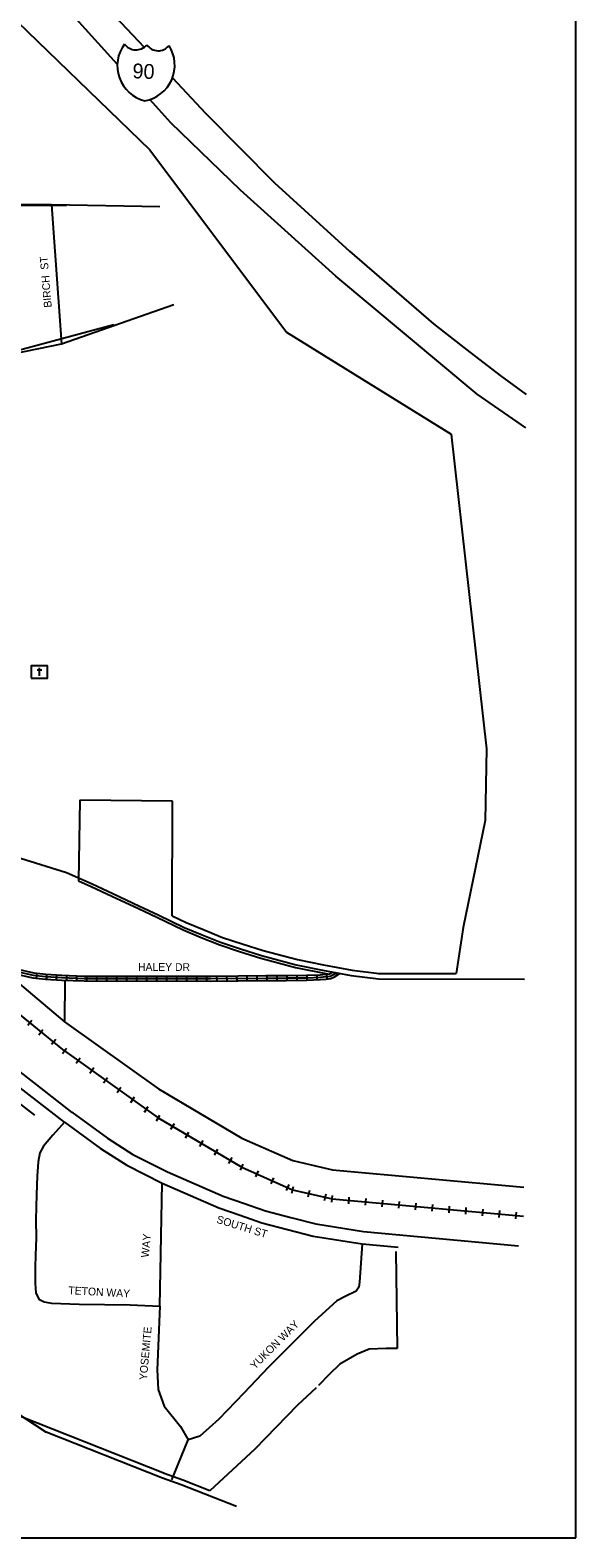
# Model space of a CAD drawing. Extents: x 398493 to 495599, y 16154787 to 16597406.
# Drawn here: x 430968 to 432724, y 16183829 to 16188679 of the extents above; entities that cross this region are included whole.
import ezdxf

# ---------------------------------------------------------------- set-up
doc = ezdxf.new("R2010")
doc.units = 0
for name, color, linetype in [('L10', 7, 'Continuous'), ('L11', 7, 'Continuous'), ('L13', 7, 'Continuous'), ('L18', 7, 'Continuous'), ('L2', 7, 'Continuous'), ('L21', 7, 'Continuous'), ('L3', 7, 'Continuous'), ('L5', 7, 'Continuous'), ('L9', 7, 'Continuous')]:
    doc.layers.add(name, color=color, linetype=linetype)

msp = doc.modelspace()

# ---------------------------------------------------------------- linework, layer by layer
at = {"layer": 'L10'}
for p, q in [((430991.1, 16186621.2), (431006.5, 16186621.2)), ((430998.6, 16186601.3), (430998.6, 16186627.7))]:
    msp.add_line(p, q, dxfattribs=at)
msp.add_lwpolyline([(430971.2, 16186594.8), (431024, 16186594.8), (431024, 16186633.6), (430971.2, 16186633.6)], close=True, dxfattribs=at)
at = {"layer": 'L11'}
for p, q in [((431009.4, 16185452.2), (429076.8, 16187021.5)), ((430960.6, 16185478), (430974.1, 16185494.6)), ((430996.1, 16185447.4), (431009.6, 16185464.1)), ((431037.3, 16185416.9), (431050.8, 16185433.5)), ((431072.5, 16185386.9), (431085, 16185404.4)), ((431078.7, 16185395.6), (431380.4, 16185179.7)), ((431116.4, 16185355.4), (431128.9, 16185373)), ((431160.3, 16185324), (431172.8, 16185341.6)), ((431204.2, 16185292.6), (431216.8, 16185310.1)), ((431248.1, 16185261.1), (431260.7, 16185278.7)), ((431292, 16185229.7), (431304.6, 16185247.3)), ((431335.9, 16185198.3), (431348.5, 16185215.9)), ((431375, 16185170.4), (431385.9, 16185189)), ((431380.4, 16185179.7), (431649.3, 16185021.4)), ((431421.5, 16185143), (431432.5, 16185161.6)), ((431468, 16185115.6), (431479, 16185134.2)), ((431514.6, 16185088.2), (431525.5, 16185106.8)), ((431561.1, 16185060.8), (431572.1, 16185079.5)), ((431607.6, 16185033.4), (431618.6, 16185052.1)), ((431644.9, 16185011.6), (431653.7, 16185031.3)), ((431649.3, 16185021.4), (431812.8, 16184948.6)), ((431694.2, 16184989.6), (431703, 16185009.3)), ((431743.6, 16184967.7), (431752.4, 16184987.4)), ((431792.9, 16184945.7), (431801.7, 16184965.4)), ((431810.4, 16184938.1), (431815.3, 16184959.2)), ((431812.8, 16184948.6), (431940.5, 16184919.2)), ((431863, 16184926), (431867.9, 16184947)), ((431915.6, 16184913.8), (431920.5, 16184934.9)), ((431939.5, 16184908.4), (431941.5, 16184929.9)), ((431993.3, 16184903.6), (431995.2, 16184925.1)), ((431940.5, 16184919.2), (432555.9, 16184863.6)), ((432047.1, 16184898.7), (432049, 16184920.2)), ((432100.9, 16184893.9), (432102.8, 16184915.4)), ((432154.6, 16184889), (432156.6, 16184910.5)), ((432208.4, 16184884.1), (432210.4, 16184905.7)), ((432262.2, 16184879.3), (432264.1, 16184900.8)), ((432316, 16184874.4), (432317.9, 16184895.9)), ((432369.8, 16184869.6), (432371.7, 16184891.1)), ((432423.5, 16184864.7), (432425.5, 16184886.2)), ((432477.3, 16184859.8), (432479.3, 16184881.4)), ((432531.1, 16184855), (432533, 16184876.5))]:
    msp.add_line(p, q, dxfattribs=at)
for points in [[(431078.9, 16185395.7), (430883.3, 16185554.5), (430841.3, 16185588.6), (430799.3, 16185622.8), (430757.3, 16185656.9), (430715.3, 16185691), (430673.3, 16185725.1), (430631.3, 16185759.2), (430589.3, 16185793.3), (430547.3, 16185827.5), (430505.2, 16185861.6), (430463.2, 16185895.7), (430421.2, 16185929.8), (430379.2, 16185963.9), (430337.2, 16185998), (430295.2, 16186032.2), (430253.2, 16186066.3), (430211.2, 16186100.4), (430169.1, 16186134.5)], [(431078.7, 16185395.6), (431380.4, 16185179.7)], [(431380.4, 16185179.7), (431649.3, 16185021.4)], [(431649.3, 16185021.4), (431812.8, 16184948.6)], [(431812.8, 16184948.6), (431940.5, 16184919.2)], [(431940.5, 16184919.2), (432555.9, 16184863.6)]]:
    msp.add_lwpolyline(points, dxfattribs=at)
at = {"layer": 'L13'}
for p, q in [((432724.1, 16183828.8), (432724.1, 16191236.2)), ((424766.4, 16183828.8), (432724.1, 16183828.8))]:
    msp.add_line(p, q, dxfattribs=at)
at = {"layer": 'L18'}
for p, q in [((430852.2, 16185679.4), (431079.2, 16185489.2)), ((430983.8, 16185188.9), (430607.9, 16185475.4)), ((431079.2, 16185489.2), (431380.9, 16185273.3)), ((431380.9, 16185273.3), (431649.8, 16185115)), ((431649.8, 16185115), (431813.3, 16185042.2)), ((431813.3, 16185042.2), (431940.9, 16185012.8)), ((431940.9, 16185012.8), (432556.3, 16184957.2)), ((432156.3, 16184803.2), (432539.3, 16184768.6))]:
    msp.add_line(p, q, dxfattribs=at)
for points in [[(431103.9, 16185197), (430990.4, 16185285.6), (430843.3, 16185399.2)], [(431103, 16185197.7), (431217.4, 16185114), (431298.8, 16185062), (431410.7, 16185006), (431589.6, 16184927.6), (431657.6, 16184904.3), (431725.7, 16184880.9), (431806.9, 16184859.7), (431887.6, 16184838.5), (432041.1, 16184813.8), (432156.3, 16184803.2)]]:
    msp.add_lwpolyline(points, dxfattribs=at)
at = {"layer": 'L2'}
for p, q in [((430859.7, 16188770.5), (431353.2, 16188294)), ((431353.2, 16188294), (431792.7, 16187707.4)), ((431792.7, 16187707.4), (432322.5, 16187379.6)), ((432322.5, 16187379.6), (432436.7, 16186367)), ((432436.7, 16186367), (432432.7, 16186136)), ((431127.8, 16186202), (431124.3, 16185942.2)), ((431426.8, 16186199), (431127.8, 16186202)), ((431425.4, 16185830), (431426.8, 16186199)), ((432432.7, 16186136), (432361.3, 16185792.3)), ((432361.3, 16185792.3), (432339.2, 16185643.7)), ((431079.6, 16185622.8), (431079.2, 16185489.2)), ((432145.1, 16184749.7), (432149.7, 16184438.2)), ((432114, 16184438.3), (432058.8, 16184436.2)), ((432149.7, 16184438.2), (432114, 16184438.3)), ((432020, 16184419.9), (431964.6, 16184387.5)), ((432058.8, 16184436.2), (432020, 16184419.9)), ((431930.2, 16184354.3), (431895.9, 16184318.4)), ((431964.6, 16184387.5), (431930.2, 16184354.3)), ((431888.7, 16184311.4), (431828.1, 16184255.4)), ((431828.1, 16184255.4), (431691.8, 16184114)), ((431400.4, 16184035.3), (430937.8, 16184219)), ((431691.8, 16184114), (431546.3, 16183980.1)), ((431459.4, 16184014), (431399.9, 16184035.5)), ((431546.3, 16183980.1), (431459.4, 16184014))]:
    msp.add_line(p, q, dxfattribs=at)
for points in [[(431124.3, 16185942.2), (431164.5, 16185924), (431231.1, 16185893.1), (431316.7, 16185853.2), (431376.3, 16185825), (431460.2, 16185784.2), (431518.3, 16185760.1), (431578.2, 16185736), (431642.3, 16185714.8), (431710.4, 16185693.6), (431822.4, 16185663.7), (431924.8, 16185643.1)], [(431425.4, 16185830), (431470.8, 16185807.9), (431528.1, 16185784.2), (431587.1, 16185760.4), (431650.2, 16185739.5), (431717.7, 16185718.6), (431828.3, 16185689), (431912.3, 16185672.1), (432004.3, 16185655.1), (432091.1, 16185644.3)], [(432089, 16185644.4), (432339.2, 16185643.7)]]:
    msp.add_lwpolyline(points, dxfattribs=at)
at = {"layer": 'L21'}
for points in [[(429014.3, 16191089.5), (429089.4, 16191035.4), (429315.9, 16190835), (429442, 16190713.4), (429590.8, 16190553.5), (429922.1, 16190178.4), (430253.3, 16189803.2), (430388.3, 16189652.2), (430523.3, 16189501.2), (430922, 16189063), (431059.8, 16188918.6), (431185.4, 16188784.3), (431335.1, 16188623.7)], [(431248.9, 16188569.9), (431126.3, 16188704.1), (430834, 16189026.9), (430541.8, 16189349.7), (430219.4, 16189707.2), (429913.6, 16190061.4), (429607.8, 16190415.6), (429495.3, 16190531.5), (429313.1, 16190718.6), (429190.1, 16190832.5), (429066.6, 16190937.6), (429005.4, 16190987.3)], [(431426.5, 16188525.8), (431532.7, 16188411.8), (431643.4, 16188299.8), (431754.2, 16188187.8), (431996.3, 16187967.9), (432266.5, 16187733.6), (432373.4, 16187650.6), (432480.4, 16187567.5), (432563.8, 16187507.3)], [(432563.5, 16187399.4), (432407, 16187508.1), (432179.7, 16187697.8), (431952.4, 16187887.6), (431645.4, 16188164.3), (431421.5, 16188381), (431353.3, 16188455.7)]]:
    msp.add_lwpolyline(points, dxfattribs=at)
for centre, radius, start, end in [((431365, 16188564.4), 116.2, 143.0379, 255.9879), ((431309, 16188660.2), 44.9, 215.2707, 320.1324), ((431317.5, 16188566.2), 116.2, 279.8059, 32.7559), ((431380.4, 16188657.6), 44.9, 215.6614, 320.5231)]:
    msp.add_arc(centre, radius, start, end, dxfattribs=at)
at = {"layer": 'L3'}
for p, q in [((431037.2, 16188117.1), (431069, 16187670)), ((431079.3, 16185165.5), (431041.6, 16185124)), ((431041.6, 16185124), (431011.5, 16185089)), ((431011.5, 16185089), (430999.9, 16185067)), ((431385.6, 16184574.4), (431393.7, 16184969.8)), ((432036.1, 16184774.1), (432028.5, 16184651.7)), ((432025.8, 16184635.7), (432017, 16184621.8)), ((432028.5, 16184651.7), (432025.8, 16184635.7)), ((431954.8, 16184590.8), (431918.6, 16184557.8)), ((431982.2, 16184605.4), (431954.8, 16184590.8)), ((432017, 16184621.8), (431982.2, 16184605.4)), ((431126.4, 16184581), (431289.9, 16184578.5)), ((431289.9, 16184578.5), (431385.6, 16184574.4)), ((431385.6, 16184574.4), (431377.5, 16184368.8)), ((431918.6, 16184557.8), (431882.5, 16184524.9)), ((431882.5, 16184524.9), (431808.9, 16184451.4)), ((431808.9, 16184451.4), (431735.3, 16184377.9)), ((431377.5, 16184368.8), (431377.5, 16184368.8)), ((431377.5, 16184368.8), (431377.5, 16184368.8)), ((431377.5, 16184368.8), (431377.5, 16184368.8)), ((431377.5, 16184368.8), (431377.5, 16184368.8)), ((431377.5, 16184368.8), (431379.8, 16184306.5)), ((431735.3, 16184377.9), (431655.6, 16184294.1)), ((431379.8, 16184306.5), (431400, 16184252.6)), ((431655.6, 16184294.1), (431575.8, 16184210.2)), ((431655.6, 16184294.1), (431655.6, 16184294.1)), ((431655.6, 16184294.1), (431655.6, 16184294.1)), ((431400, 16184252.6), (431452.1, 16184186.9)), ((431575.8, 16184210.2), (431544.9, 16184183.1)), ((431394.5, 16184020.4), (431020.2, 16184169)), ((431452.1, 16184186.9), (431477.1, 16184144.3)), ((431514, 16184156), (431477.1, 16184144.3)), ((431544.9, 16184183.1), (431514, 16184156)), ((431424.3, 16184015.8), (431477.1, 16184144.3)), ((431453.8, 16183999), (431394.5, 16184020.4)), ((431632.6, 16183929.3), (431453.8, 16183999))]:
    msp.add_line(p, q, dxfattribs=at)
for points in [[(431386, 16188110.1), (431037.2, 16188117.1), (429835.7, 16188117.4)], [(430802.1, 16187614.6), (431069, 16187670), (431430.6, 16187796.6)], [(430937, 16186014.7), (431085.7, 16185969.5), (431168.3, 16185932.2), (431234.9, 16185901.3), (431320.5, 16185861.3), (431380.2, 16185833.1), (431463.9, 16185792.4), (431521.7, 16185768.5), (431581.3, 16185744.5), (431645, 16185723.3), (431712.9, 16185702.2), (431824.5, 16185672.4), (431909.1, 16185655.4), (432001.7, 16185638.3), (432089, 16185627.4)], [(432089, 16185627.4), (432558.8, 16185626.1)], [(431079.3, 16185165.5), (430965.8, 16185254), (430818.8, 16185367.6)], [(431079.3, 16185165.5), (431194.8, 16185080.9), (431279, 16185027.2), (431393.7, 16184969.8), (431575.1, 16184890.3), (431644.6, 16184866.4), (431714.1, 16184842.6), (431796.7, 16184821), (431879.4, 16184799.3), (432036.1, 16184774.1), (432152.7, 16184763.4)], [(430999.9, 16185067), (430994.4, 16185038.7), (430991.2, 16184992.7), (430988.5, 16184933), (430987.1, 16184852.1), (430987.6, 16184792.9), (430986.1, 16184737.7), (430985.1, 16184700), (430984.4, 16184670.9), (430984.4, 16184647.3), (430987.1, 16184616.7), (430996.8, 16184596.7), (431013.6, 16184588), (431037.6, 16184584.2), (431126.4, 16184581)], [(430866.8, 16184268.8), (430926.4, 16184229.5), (430982.2, 16184193.1), (431020.2, 16184169)]]:
    msp.add_lwpolyline(points, dxfattribs=at)
at = {"layer": 'L5'}
for p, q in [((431085.6, 16188113.8), (429835.7, 16188117.4)), ((430989.1, 16185629.2), (430990.9, 16185645.3)), ((431021.6, 16185625.9), (431022.5, 16185642)), ((431053.7, 16185624), (431054.7, 16185640.1)), ((431086, 16185622.4), (431086.7, 16185638.5)), ((431118.2, 16185621.1), (431118.9, 16185637.2)), ((431150.7, 16185620.1), (431150.8, 16185636.2)), ((431183, 16185620), (431183, 16185636.1)), ((431215.2, 16185620), (431215.2, 16185636.1)), ((431247.4, 16185620), (431247.4, 16185636.1)), ((431279.6, 16185619.9), (431279.6, 16185636)), ((431311.8, 16185619.9), (431311.9, 16185636)), ((431344.1, 16185619.8), (431344.1, 16185636)), ((431376.3, 16185619.8), (431376.3, 16185635.9)), ((431408.5, 16185619.8), (431408.5, 16185635.9)), ((431440.7, 16185619.7), (431440.7, 16185635.8)), ((431472.9, 16185619.7), (431472.9, 16185635.8)), ((431505.1, 16185619.7), (431505.2, 16185635.8)), ((431537.4, 16185619.6), (431537.4, 16185635.7)), ((431569.7, 16185619.8), (431569.5, 16185636)), ((431601.9, 16185620.2), (431601.7, 16185636.3)), ((431634.1, 16185620.6), (431633.9, 16185636.7)), ((431666.3, 16185620.9), (431666.1, 16185637)), ((431698.5, 16185621.3), (431698.3, 16185637.4)), ((431730.7, 16185621.6), (431730.6, 16185637.7)), ((431762.9, 16185621.8), (431762.8, 16185637.9)), ((431795.1, 16185622), (431795, 16185638.1)), ((431827.4, 16185622.3), (431827.2, 16185638.4)), ((431859.9, 16185622.5), (431859.2, 16185638.6)), ((431892.1, 16185623.9), (431891.4, 16185640)), ((431924.5, 16185626.8), (431923, 16185642.8)), ((431957.5, 16185639.6), (431952.6, 16185647.4))]:
    msp.add_line(p, q, dxfattribs=at)
for points in [[(430802.1, 16187614.6), (431237.2, 16187732)], [(430921.7, 16185651.3), (430978.5, 16185638.5), (431018.3, 16185634.1), (431070.4, 16185631.1), (431142.1, 16185628.1), (431345.5, 16185627.9), (431548.9, 16185627.7), (431726.5, 16185629.6), (431792.3, 16185630.1), (431858.1, 16185630.5), (431902.1, 16185632.4), (431920, 16185634.5), (431934, 16185635.8), (431944, 16185640.6), (431953.9, 16185646.9)], [(430923.5, 16185659.1), (430979.8, 16185646.4), (431019, 16185642.1), (431070.8, 16185639.1), (431142.2, 16185636.1), (431548.9, 16185635.7), (431726.4, 16185637.6), (431792.3, 16185638.1), (431857.9, 16185638.5), (431901.5, 16185640.4), (431919.2, 16185642.4), (431931.8, 16185643.6), (431943.2, 16185649.1)], [(430920, 16185643.5), (430977.2, 16185630.6), (431017.7, 16185626.2), (431070, 16185623.2), (431141.9, 16185620.1), (431549, 16185619.7), (431726.6, 16185621.6), (431792.4, 16185622.1), (431858.3, 16185622.5), (431902.7, 16185624.5), (431920.9, 16185626.5), (431936.2, 16185627.9), (431947.9, 16185633.6), (431965.9, 16185644.9)]]:
    msp.add_lwpolyline(points, dxfattribs=at)

# ---------------------------------------------------------------- texts
at = {"layer": 'L21'}
msp.add_text('90', height=47.72, rotation=357.7847, dxfattribs=at).set_placement((431296.9, 16188524.2))
at = {"layer": 'L9'}
for s, rotation, p in [('BIRCH  ST', 94.8331, (431038.1, 16187787.4)), ('HALEY DR', 359.8281, (431315.5, 16185652.8)), ('SOUTH ST', 342.8325, (431565.8, 16184842.8)), ('WAY', 84.8325, (431350.1, 16184729.6)), ('TETON WAY', 356.8325, (431090.8, 16184612.9)), ('YOSEMITE', 84.8325, (431343.9, 16184335.3)), ('YUKON WAY', 44.8325, (431691, 16184368.9))]:
    msp.add_text(s, height=25, rotation=rotation, dxfattribs=at).set_placement(p)

doc.saveas('drawing.dxf')
